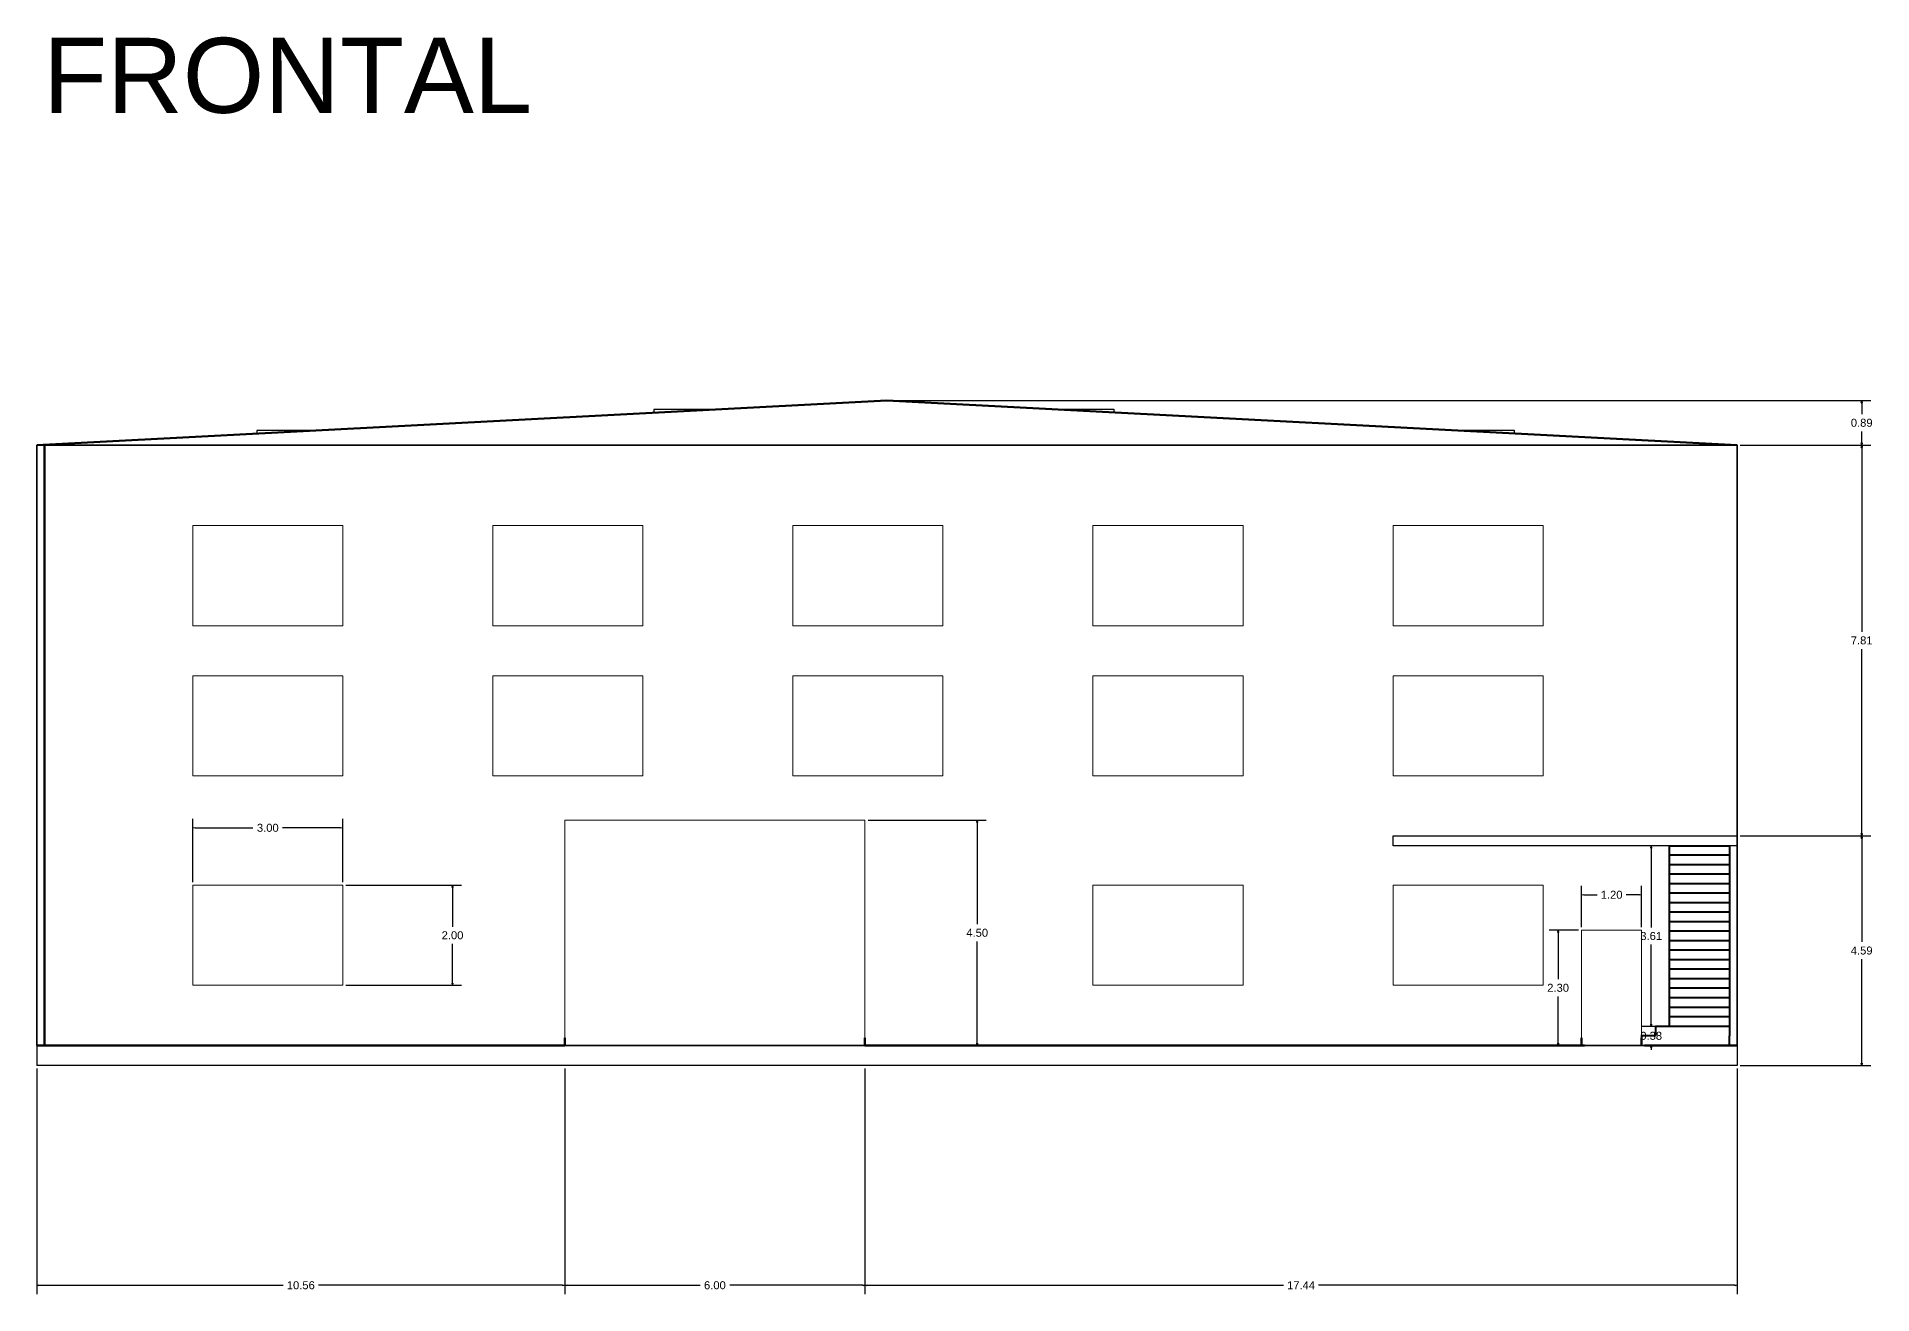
# Model space of a CAD drawing. Header units: metres. Extents: x -1 to 720, y -8 to 179.
# Drawn here: x 270.03 to 306.73, y 45.46 to 70.6 of the extents above; entities that cross this region are included whole.
import ezdxf

# ---------------------------------------------------------------- set-up
doc = ezdxf.new("R2010")
doc.units = ezdxf.units.M
doc.header["$PDMODE"] = 34
for name, color, linetype in [('0-Dimension', 9, 'Continuous'), ('E-AUXL', 7, 'Continuous'), ('S-FNDN', 7, 'Continuous'), ('S-PLAT', 7, 'Continuous')]:
    doc.layers.add(name, color=color, linetype=linetype)
for name, color, linetype, lineweight in [('A-DOOR', 251, 'Continuous', 18), ('A-FLOR', 252, 'Continuous', 35), ('A-GLAZ', 2, 'Continuous', 18), ('A-ROOF', 226, 'Continuous', 53), ('A-WALL', 7, 'Continuous', 60), ('S-STRS', 4, 'Continuous', 40)]:
    doc.layers.add(name, color=color, linetype=linetype, lineweight=lineweight)
doc.styles.get("Standard").update_dxf_attribs({"font": 'arial.ttf'})
doc.dimstyles.new('DAPC Standard', dxfattribs={"dimtxt": 0.3, "dimasz": 0.18, "dimexe": 0.18, "dimexo": 0.0625, "dimgap": 0.09, "dimtad": 0, "dimtih": 1, "dimtoh": 1, "dimzin": 0, "dimdsep": 46, "dimtxsty": 'Standard', "dimblk": 'CLOSEDBLANK', "dimcen": 0.09, "dimazin": 0, "dimtfac": 1, "dimtofl": 0, "dimtmove": 0, "dimatfit": 3, "dimfxl": 1, "dimtolj": 1, "dimtzin": 0, "dimarcsym": 0})

# ---------------------------------------------------------------- blocks, each defined once
blk = doc.blocks.new('_ClosedBlank')
at = {"color": 0, "linetype": 'ByBlock', "lineweight": -2}
for p, q in [((-1, 0.17), (0, 0)), ((-1, 0.17), (-1, -0.17)), ((0, 0), (-1, -0.17))]:
    blk.add_line(p, q, dxfattribs=at)
blk = doc.blocks.new('*D198')
at = {"layer": '0-Dimension', "color": 0, "lineweight": -2, "transparency": 16777216}
for p, q in [((270.029, 49.97), (270.029, 45.455)), ((280.589, 49.97), (280.589, 45.455)), ((270.074, 45.635), (274.956, 45.635)), ((280.544, 45.635), (275.661, 45.635))]:
    blk.add_line(p, q, dxfattribs=at)
at = {"layer": 'Defpoints', "color": 0, "transparency": 16777216}
for p in [(270.029, 50.032), (280.589, 50.032), (280.589, 45.635)]:
    blk.add_point(p, dxfattribs=at)
at = {"layer": '0-Dimension', "color": 0, "lineweight": -2, "transparency": 16777216, "xscale": 0.045, "yscale": 0.045, "zscale": 0.045, "rotation": 180}
blk.add_blockref('_ClosedBlank', (270.029, 45.635), dxfattribs=at)
at = {"layer": '0-Dimension', "color": 0, "lineweight": -2, "transparency": 16777216, "xscale": 0.045, "yscale": 0.045, "zscale": 0.045}
blk.add_blockref('_ClosedBlank', (280.589, 45.635), dxfattribs=at)
at = {"layer": '0-Dimension', "color": 0, "transparency": 16777216, "insert": (275.309, 45.635), "char_height": 0.16, "attachment_point": 5}
blk.add_mtext('\\A1;10.56', dxfattribs=at)
blk = doc.blocks.new('*D199')
at = {"layer": '0-Dimension', "color": 0, "lineweight": -2, "transparency": 16777216}
for p, q in [((280.589, 49.97), (280.589, 45.455)), ((286.589, 49.97), (286.589, 45.455)), ((280.634, 45.635), (283.291, 45.635)), ((286.544, 45.635), (283.886, 45.635))]:
    blk.add_line(p, q, dxfattribs=at)
at = {"layer": 'Defpoints', "color": 0, "transparency": 16777216}
for p in [(280.589, 50.032), (286.589, 50.032), (286.589, 45.635)]:
    blk.add_point(p, dxfattribs=at)
at = {"layer": '0-Dimension', "color": 0, "lineweight": -2, "transparency": 16777216, "xscale": 0.045, "yscale": 0.045, "zscale": 0.045, "rotation": 180}
blk.add_blockref('_ClosedBlank', (280.589, 45.635), dxfattribs=at)
at = {"layer": '0-Dimension', "color": 0, "lineweight": -2, "transparency": 16777216, "xscale": 0.045, "yscale": 0.045, "zscale": 0.045}
blk.add_blockref('_ClosedBlank', (286.589, 45.635), dxfattribs=at)
at = {"layer": '0-Dimension', "color": 0, "transparency": 16777216, "insert": (283.589, 45.635), "char_height": 0.16, "attachment_point": 5}
blk.add_mtext('\\A1;6.00', dxfattribs=at)
blk = doc.blocks.new('*D200')
at = {"layer": '0-Dimension', "color": 0, "lineweight": -2, "transparency": 16777216}
for p, q in [((286.589, 49.97), (286.589, 45.455)), ((304.029, 49.97), (304.029, 45.455)), ((286.634, 45.635), (294.956, 45.635)), ((303.984, 45.635), (295.661, 45.635))]:
    blk.add_line(p, q, dxfattribs=at)
at = {"layer": 'Defpoints', "color": 0, "transparency": 16777216}
for p in [(286.589, 50.032), (304.029, 50.032), (304.029, 45.635)]:
    blk.add_point(p, dxfattribs=at)
at = {"layer": '0-Dimension', "color": 0, "lineweight": -2, "transparency": 16777216, "xscale": 0.045, "yscale": 0.045, "zscale": 0.045, "rotation": 180}
blk.add_blockref('_ClosedBlank', (286.589, 45.635), dxfattribs=at)
at = {"layer": '0-Dimension', "color": 0, "lineweight": -2, "transparency": 16777216, "xscale": 0.045, "yscale": 0.045, "zscale": 0.045}
blk.add_blockref('_ClosedBlank', (304.029, 45.635), dxfattribs=at)
at = {"layer": '0-Dimension', "color": 0, "transparency": 16777216, "insert": (295.309, 45.635), "char_height": 0.16, "attachment_point": 5}
blk.add_mtext('\\A1;17.44', dxfattribs=at)
blk = doc.blocks.new('*D201')
at = {"layer": '0-Dimension', "color": 0, "lineweight": -2, "transparency": 16777216}
for p, q in [((304.091, 54.622), (306.699, 54.622)), ((306.519, 54.577), (306.519, 52.499)), ((306.519, 50.077), (306.519, 52.155)), ((304.091, 50.032), (306.699, 50.032))]:
    blk.add_line(p, q, dxfattribs=at)
at = {"layer": 'Defpoints', "color": 0, "transparency": 16777216}
for p in [(304.029, 54.622), (306.519, 54.622), (304.029, 50.032)]:
    blk.add_point(p, dxfattribs=at)
at = {"layer": '0-Dimension', "color": 0, "lineweight": -2, "transparency": 16777216, "xscale": 0.045, "yscale": 0.045, "zscale": 0.045}
for p, rotation in [((306.519, 54.622), 90), ((306.519, 50.032), 270)]:
    blk.add_blockref('_ClosedBlank', p, dxfattribs=dict(at, rotation=rotation))
at = {"layer": '0-Dimension', "color": 0, "transparency": 16777216, "insert": (306.519, 52.327), "char_height": 0.16, "attachment_point": 5}
blk.add_mtext('\\A1;4.59', dxfattribs=at)
blk = doc.blocks.new('*D202')
at = {"layer": '0-Dimension', "color": 0, "lineweight": -2, "transparency": 16777216}
for p, q in [((304.091, 62.432), (306.699, 62.432)), ((306.519, 62.387), (306.519, 58.699)), ((306.519, 54.667), (306.519, 58.355)), ((304.091, 54.622), (306.699, 54.622))]:
    blk.add_line(p, q, dxfattribs=at)
at = {"layer": 'Defpoints', "color": 0, "transparency": 16777216}
for p in [(304.029, 62.432), (306.519, 62.432), (304.029, 54.622)]:
    blk.add_point(p, dxfattribs=at)
at = {"layer": '0-Dimension', "color": 0, "lineweight": -2, "transparency": 16777216, "xscale": 0.045, "yscale": 0.045, "zscale": 0.045}
for p, rotation in [((306.519, 62.432), 90), ((306.519, 54.622), 270)]:
    blk.add_blockref('_ClosedBlank', p, dxfattribs=dict(at, rotation=rotation))
at = {"layer": '0-Dimension', "color": 0, "transparency": 16777216, "insert": (306.519, 58.527), "char_height": 0.16, "attachment_point": 5}
blk.add_mtext('\\A1;7.81', dxfattribs=at)
blk = doc.blocks.new('*D203')
at = {"layer": '0-Dimension', "color": 0, "lineweight": -2, "transparency": 16777216}
for p, q in [((287.091, 63.323), (306.699, 63.323)), ((306.519, 63.278), (306.519, 63.049)), ((304.091, 62.432), (306.699, 62.432)), ((306.519, 62.477), (306.519, 62.706))]:
    blk.add_line(p, q, dxfattribs=at)
at = {"layer": 'Defpoints', "color": 0, "transparency": 16777216}
for p in [(287.029, 63.323), (306.519, 63.323), (304.029, 62.432)]:
    blk.add_point(p, dxfattribs=at)
at = {"layer": '0-Dimension', "color": 0, "lineweight": -2, "transparency": 16777216, "xscale": 0.045, "yscale": 0.045, "zscale": 0.045}
for p, rotation in [((306.519, 63.323), 90), ((306.519, 62.432), 270)]:
    blk.add_blockref('_ClosedBlank', p, dxfattribs=dict(at, rotation=rotation))
at = {"layer": '0-Dimension', "color": 0, "transparency": 16777216, "insert": (306.519, 62.878), "char_height": 0.16, "attachment_point": 5}
blk.add_mtext('\\A1;0.89', dxfattribs=at)
blk = doc.blocks.new('*D204')
at = {"layer": '0-Dimension', "color": 0, "lineweight": -2, "transparency": 16777216}
for p, q in [((286.651, 54.932), (289.014, 54.932)), ((288.834, 54.887), (288.834, 52.854)), ((288.834, 50.477), (288.834, 52.51)), ((286.651, 50.432), (289.014, 50.432))]:
    blk.add_line(p, q, dxfattribs=at)
at = {"layer": 'Defpoints', "color": 0, "transparency": 16777216}
for p in [(286.589, 54.932), (288.834, 54.932), (286.589, 50.432)]:
    blk.add_point(p, dxfattribs=at)
at = {"layer": '0-Dimension', "color": 0, "lineweight": -2, "transparency": 16777216, "xscale": 0.045, "yscale": 0.045, "zscale": 0.045}
for p, rotation in [((288.834, 54.932), 90), ((288.834, 50.432), 270)]:
    blk.add_blockref('_ClosedBlank', p, dxfattribs=dict(at, rotation=rotation))
at = {"layer": '0-Dimension', "color": 0, "transparency": 16777216, "insert": (288.834, 52.682), "char_height": 0.16, "attachment_point": 5}
blk.add_mtext('\\A1;4.50', dxfattribs=at)
blk = doc.blocks.new('*D205')
at = {"layer": '0-Dimension', "color": 0, "lineweight": -2, "transparency": 16777216}
for p, q in [((276.211, 53.632), (278.523, 53.632)), ((278.343, 53.587), (278.343, 52.804)), ((278.343, 51.677), (278.343, 52.46)), ((276.211, 51.632), (278.523, 51.632))]:
    blk.add_line(p, q, dxfattribs=at)
at = {"layer": 'Defpoints', "color": 0, "transparency": 16777216}
for p in [(276.149, 53.632), (278.343, 53.632), (276.149, 51.632)]:
    blk.add_point(p, dxfattribs=at)
at = {"layer": '0-Dimension', "color": 0, "lineweight": -2, "transparency": 16777216, "xscale": 0.045, "yscale": 0.045, "zscale": 0.045}
for p, rotation in [((278.343, 53.632), 90), ((278.343, 51.632), 270)]:
    blk.add_blockref('_ClosedBlank', p, dxfattribs=dict(at, rotation=rotation))
at = {"layer": '0-Dimension', "color": 0, "transparency": 16777216, "insert": (278.343, 52.632), "char_height": 0.16, "attachment_point": 5}
blk.add_mtext('\\A1;2.00', dxfattribs=at)
blk = doc.blocks.new('*D206')
at = {"layer": '0-Dimension', "color": 0, "lineweight": -2, "transparency": 16777216}
for p, q in [((273.149, 53.695), (273.149, 54.961)), ((273.194, 54.781), (274.351, 54.781)), ((276.104, 54.781), (274.946, 54.781)), ((276.149, 53.695), (276.149, 54.961))]:
    blk.add_line(p, q, dxfattribs=at)
at = {"layer": 'Defpoints', "color": 0, "transparency": 16777216}
for p in [(276.149, 54.781), (273.149, 53.632), (276.149, 53.632)]:
    blk.add_point(p, dxfattribs=at)
at = {"layer": '0-Dimension', "color": 0, "lineweight": -2, "transparency": 16777216, "xscale": 0.045, "yscale": 0.045, "zscale": 0.045, "rotation": 180}
blk.add_blockref('_ClosedBlank', (273.149, 54.781), dxfattribs=at)
at = {"layer": '0-Dimension', "color": 0, "lineweight": -2, "transparency": 16777216, "xscale": 0.045, "yscale": 0.045, "zscale": 0.045}
blk.add_blockref('_ClosedBlank', (276.149, 54.781), dxfattribs=at)
at = {"layer": '0-Dimension', "color": 0, "transparency": 16777216, "insert": (274.649, 54.781), "char_height": 0.16, "attachment_point": 5}
blk.add_mtext('\\A1;3.00', dxfattribs=at)
blk = doc.blocks.new('*D207')
at = {"layer": '0-Dimension', "color": 0, "lineweight": -2, "transparency": 16777216}
for p, q in [((300.856, 52.732), (300.269, 52.732)), ((300.449, 52.687), (300.449, 51.754)), ((300.449, 50.477), (300.449, 51.41)), ((300.856, 50.432), (300.269, 50.432))]:
    blk.add_line(p, q, dxfattribs=at)
at = {"layer": 'Defpoints', "color": 0, "transparency": 16777216}
for p in [(300.449, 52.732), (300.919, 52.732), (300.919, 50.432)]:
    blk.add_point(p, dxfattribs=at)
at = {"layer": '0-Dimension', "color": 0, "lineweight": -2, "transparency": 16777216, "xscale": 0.045, "yscale": 0.045, "zscale": 0.045}
for p, rotation in [((300.449, 52.732), 90), ((300.449, 50.432), 270)]:
    blk.add_blockref('_ClosedBlank', p, dxfattribs=dict(at, rotation=rotation))
at = {"layer": '0-Dimension', "color": 0, "transparency": 16777216, "insert": (300.449, 51.582), "char_height": 0.16, "attachment_point": 5}
blk.add_mtext('\\A1;2.30', dxfattribs=at)
blk = doc.blocks.new('*D208')
at = {"layer": '0-Dimension', "color": 0, "lineweight": -2, "transparency": 16777216}
for p, q in [((300.919, 52.795), (300.919, 53.622)), ((302.119, 52.795), (302.119, 53.622)), ((300.964, 53.442), (301.229, 53.442)), ((302.074, 53.442), (301.809, 53.442))]:
    blk.add_line(p, q, dxfattribs=at)
at = {"layer": 'Defpoints', "color": 0, "transparency": 16777216}
for p in [(302.119, 53.442), (300.919, 52.732), (302.119, 52.732)]:
    blk.add_point(p, dxfattribs=at)
at = {"layer": '0-Dimension', "color": 0, "lineweight": -2, "transparency": 16777216, "xscale": 0.045, "yscale": 0.045, "zscale": 0.045, "rotation": 180}
blk.add_blockref('_ClosedBlank', (300.919, 53.442), dxfattribs=at)
at = {"layer": '0-Dimension', "color": 0, "lineweight": -2, "transparency": 16777216, "xscale": 0.045, "yscale": 0.045, "zscale": 0.045}
blk.add_blockref('_ClosedBlank', (302.119, 53.442), dxfattribs=at)
at = {"layer": '0-Dimension', "color": 0, "transparency": 16777216, "insert": (301.519, 53.442), "char_height": 0.16, "attachment_point": 5}
blk.add_mtext('\\A1;1.20', dxfattribs=at)
blk = doc.blocks.new('*D209')
at = {"layer": '0-Dimension', "color": 0, "lineweight": -2, "transparency": 16777216}
for p, q in [((302.616, 54.422), (302.13, 54.422)), ((302.31, 54.377), (302.31, 52.789)), ((302.31, 50.857), (302.31, 52.445)), ((302.616, 50.812), (302.13, 50.812))]:
    blk.add_line(p, q, dxfattribs=at)
at = {"layer": 'Defpoints', "color": 0, "transparency": 16777216}
for p in [(302.679, 54.422), (302.31, 50.812), (302.679, 50.812)]:
    blk.add_point(p, dxfattribs=at)
at = {"layer": '0-Dimension', "color": 0, "lineweight": -2, "transparency": 16777216, "xscale": 0.045, "yscale": 0.045, "zscale": 0.045}
for p, rotation in [((302.31, 54.422), 90), ((302.31, 50.812), 270)]:
    blk.add_blockref('_ClosedBlank', p, dxfattribs=dict(at, rotation=rotation))
at = {"layer": '0-Dimension', "color": 0, "transparency": 16777216, "insert": (302.31, 52.617), "char_height": 0.16, "attachment_point": 5}
blk.add_mtext('\\A1;3.61', dxfattribs=at)
blk = doc.blocks.new('*D210')
at = {"layer": '0-Dimension', "color": 0, "lineweight": -2, "transparency": 16777216}
for p, q in [((302.616, 50.812), (302.13, 50.812)), ((302.31, 50.857), (302.31, 50.902)), ((302.265, 50.432), (302.13, 50.432)), ((302.31, 50.387), (302.31, 50.342))]:
    blk.add_line(p, q, dxfattribs=at)
at = {"layer": 'Defpoints', "color": 0, "transparency": 16777216}
for p in [(302.679, 50.812), (302.31, 50.432), (302.327, 50.432)]:
    blk.add_point(p, dxfattribs=at)
at = {"layer": '0-Dimension', "color": 0, "lineweight": -2, "transparency": 16777216, "xscale": 0.045, "yscale": 0.045, "zscale": 0.045}
for p, rotation in [((302.31, 50.812), 270), ((302.31, 50.432), 90)]:
    blk.add_blockref('_ClosedBlank', p, dxfattribs=dict(at, rotation=rotation))
at = {"layer": '0-Dimension', "color": 0, "transparency": 16777216, "insert": (302.31, 50.622), "char_height": 0.16, "attachment_point": 5}
blk.add_mtext('\\A1;0.38', dxfattribs=at)

msp = doc.modelspace()

# ---------------------------------------------------------------- linework, layer by layer
msp.add_line((304.029, 50.432), (304.029, 54.422))
at = {"layer": 'A-DOOR'}
for p, q in [((280.589, 50.432), (280.589, 54.932)), ((280.589, 54.932), (286.589, 54.932)), ((286.589, 54.932), (286.589, 53.432)), ((280.589, 50.432), (280.589, 53.432)), ((286.589, 50.432), (286.589, 53.432)), ((300.919, 50.432), (300.919, 52.732)), ((300.919, 52.732), (302.119, 52.732)), ((302.119, 52.732), (302.119, 50.432)), ((280.589, 50.432), (286.589, 50.432)), ((286.589, 50.432), (290.029, 50.432)), ((300.976, 50.432), (302.176, 50.432))]:
    msp.add_line(p, q, dxfattribs=at)
at = {"layer": 'A-FLOR'}
msp.add_lwpolyline([(270.029, 62.432), (270.029, 50.432), (304.029, 50.432), (304.029, 62.432)], close=True, dxfattribs=at)
at = {"layer": 'A-GLAZ'}
msp.add_line((279.21, 50.432), (280.589, 50.432), dxfattribs=at)
for points in [[(273.149, 60.822), (276.149, 60.822), (276.149, 58.822), (273.149, 58.822), (273.149, 60.822)], [(279.149, 60.822), (282.149, 60.822), (282.149, 58.822), (279.149, 58.822), (279.149, 60.822)], [(285.149, 60.822), (288.149, 60.822), (288.149, 58.822), (285.149, 58.822), (285.149, 60.822)], [(291.149, 60.822), (294.149, 60.822), (294.149, 58.822), (291.149, 58.822), (291.149, 60.822)], [(297.149, 60.822), (300.149, 60.822), (300.149, 58.822), (297.149, 58.822), (297.149, 60.822)], [(273.149, 57.822), (276.149, 57.822), (276.149, 55.822), (273.149, 55.822), (273.149, 57.822)], [(279.149, 57.822), (282.149, 57.822), (282.149, 55.822), (279.149, 55.822), (279.149, 57.822)], [(285.149, 57.822), (288.149, 57.822), (288.149, 55.822), (285.149, 55.822), (285.149, 57.822)], [(291.149, 57.822), (294.149, 57.822), (294.149, 55.822), (291.149, 55.822), (291.149, 57.822)], [(297.149, 57.822), (300.149, 57.822), (300.149, 55.822), (297.149, 55.822), (297.149, 57.822)], [(273.149, 53.632), (276.149, 53.632), (276.149, 51.632), (273.149, 51.632), (273.149, 53.632)], [(291.149, 53.632), (294.149, 53.632), (294.149, 51.632), (291.149, 51.632), (291.149, 53.632)], [(297.149, 53.632), (300.149, 53.632), (300.149, 51.632), (297.149, 51.632), (297.149, 53.632)]]:
    msp.add_lwpolyline(points, dxfattribs=at)
at = {"layer": 'A-ROOF'}
for p, q in [((270.029, 62.432), (287.029, 63.323)), ((287.029, 63.323), (304.029, 62.432))]:
    msp.add_line(p, q, dxfattribs=at)
at = {"layer": 'A-WALL'}
for p, q in [((270.181, 50.585), (270.181, 62.432)), ((270.029, 50.432), (280.589, 50.432)), ((270.181, 50.585), (270.181, 50.432)), ((280.589, 50.585), (280.589, 50.432)), ((286.589, 50.585), (286.589, 50.585)), ((286.589, 50.585), (286.589, 50.432)), ((286.589, 50.432), (300.976, 50.432)), ((300.919, 50.432), (300.919, 50.585)), ((302.119, 50.585), (302.119, 50.432)), ((302.176, 50.432), (304.029, 50.432))]:
    msp.add_line(p, q, dxfattribs=at)
at = {"layer": 'E-AUXL'}
for p, q in [((283.567, 63.142), (282.367, 63.142)), ((282.367, 63.142), (282.367, 63.079)), ((290.367, 63.148), (291.567, 63.148)), ((291.567, 63.148), (291.567, 63.085)), ((275.629, 62.726), (274.429, 62.726)), ((274.429, 62.726), (274.429, 62.663)), ((275.567, 62.726), (275.567, 62.722)), ((275.567, 62.432), (283.567, 62.432)), ((298.367, 62.729), (299.567, 62.729)), ((299.567, 62.729), (299.567, 62.666))]:
    msp.add_line(p, q, dxfattribs=at)
for points in [[(274.429, 62.432), (270.029, 62.432), (275.629, 62.432)], [(290.367, 62.432), (283.567, 62.432), (291.567, 62.432), (298.367, 62.432)]]:
    msp.add_lwpolyline(points, dxfattribs=at)
at = {"layer": 'S-FNDN'}
for p, q in [((270.029, 50.432), (270.029, 50.032)), ((304.029, 50.432), (304.029, 50.032)), ((304.029, 50.032), (270.029, 50.032))]:
    msp.add_line(p, q, dxfattribs=at)
msp.add_lwpolyline([(270.029, 62.432), (270.029, 50.432), (304.029, 50.432), (304.029, 62.432)], dxfattribs=at)
at = {"layer": 'S-PLAT'}
for p, q in [((270.029, 62.432), (287.029, 63.323)), ((304.029, 62.432), (287.029, 63.323)), ((297.149, 54.422), (297.149, 54.622)), ((297.149, 54.622), (304.029, 54.622)), ((304.029, 54.422), (297.149, 54.422)), ((304.029, 54.622), (304.029, 54.422))]:
    msp.add_line(p, q, dxfattribs=at)
at = {"layer": 'S-STRS'}
for p, q in [((302.679, 50.812), (302.679, 54.422)), ((302.679, 54.422), (303.879, 54.422)), ((303.879, 54.422), (303.879, 54.232)), ((303.879, 54.232), (302.679, 54.232)), ((303.879, 54.042), (302.679, 54.042)), ((303.879, 54.232), (303.879, 54.042)), ((303.879, 54.042), (303.879, 53.852)), ((303.879, 53.852), (302.679, 53.852)), ((303.879, 53.662), (302.679, 53.662)), ((303.879, 53.852), (303.879, 53.662)), ((303.879, 53.662), (303.879, 53.472)), ((303.879, 53.472), (302.679, 53.472)), ((303.879, 53.282), (302.679, 53.282)), ((303.879, 53.472), (303.879, 53.282)), ((303.879, 53.282), (303.879, 53.092)), ((303.879, 53.092), (302.679, 53.092)), ((303.879, 52.902), (302.679, 52.902)), ((303.879, 53.092), (303.879, 52.902)), ((303.879, 52.902), (303.879, 52.712)), ((303.879, 52.712), (302.679, 52.712)), ((303.879, 52.522), (302.679, 52.522)), ((303.879, 52.522), (303.874, 52.332)), ((303.879, 52.712), (303.879, 52.712)), ((303.879, 52.712), (303.879, 52.522)), ((303.874, 52.332), (302.679, 52.332)), ((303.879, 52.142), (302.679, 52.142)), ((303.879, 52.332), (303.879, 52.142)), ((303.879, 52.142), (303.879, 51.952)), ((303.879, 51.952), (302.679, 51.952)), ((303.879, 51.762), (302.679, 51.762)), ((303.879, 51.952), (303.879, 51.762)), ((303.879, 51.762), (303.879, 51.572)), ((303.879, 51.572), (302.679, 51.572)), ((303.879, 51.572), (303.879, 51.382)), ((303.879, 51.382), (302.679, 51.382)), ((303.879, 51.192), (302.679, 51.192)), ((303.879, 51.382), (303.879, 51.192)), ((303.879, 51.192), (303.879, 51.002)), ((302.679, 50.812), (302.399, 50.812)), ((302.399, 50.812), (302.399, 50.622)), ((303.879, 51.002), (302.679, 51.002)), ((303.879, 50.812), (302.679, 50.812)), ((303.879, 51.002), (303.879, 50.812)), ((303.879, 50.812), (303.879, 50.812)), ((303.879, 50.812), (303.879, 50.622)), ((302.399, 50.622), (302.119, 50.622)), ((302.119, 50.622), (302.119, 50.432)), ((303.879, 50.432), (302.679, 50.432)), ((303.879, 50.432), (303.879, 50.622))]:
    msp.add_line(p, q, dxfattribs=at)

# ---------------------------------------------------------------- texts
at = {"layer": 'A-GLAZ', "insert": (270.156, 70.575), "char_height": 1.5, "attachment_point": 1}
msp.add_mtext_dynamic_manual_height_columns('FRONTAL', width=4.15105, gutter_width=7.5, heights=[0], dxfattribs=at)

# ---------------------------------------------------------------- dimensions: what is measured, and where the dimension line sits
at = {"layer": '0-Dimension'}
for base, p1, p2, override, picture, middle in [((306.519, 63.323), (304.029, 62.432), (287.029, 63.323), {"dimtxt": 0.16, "dimasz": 0.045, "dimtmove": 1}, '*D203', (306.519, 62.878)), ((306.519, 62.432), (304.029, 54.622), (304.029, 62.432), {"dimtxt": 0.16, "dimasz": 0.045, "dimtmove": 1}, '*D202', (306.519, 58.527)), ((288.834, 54.932), (286.589, 50.432), (286.589, 54.932), {"dimtxt": 0.16, "dimasz": 0.045}, '*D204', (288.834, 52.682)), ((302.31, 50.812), (302.679, 54.422), (302.679, 50.812), {"dimtxt": 0.16, "dimasz": 0.045}, '*D209', (302.31, 52.617)), ((306.519, 54.622), (304.029, 50.032), (304.029, 54.622), {"dimtxt": 0.16, "dimasz": 0.045}, '*D201', (306.519, 52.327)), ((278.343, 53.632), (276.149, 51.632), (276.149, 53.632), {"dimtxt": 0.16, "dimasz": 0.045}, '*D205', (278.343, 52.632)), ((300.449, 52.732), (300.919, 50.432), (300.919, 52.732), {"dimtxt": 0.16, "dimasz": 0.045}, '*D207', (300.449, 51.582)), ((302.31, 50.432), (302.679, 50.812), (302.327, 50.432), {"dimtxt": 0.16, "dimasz": 0.045, "dimtmove": 1}, '*D210', (302.31, 50.622))]:
    dim = msp.add_linear_dim(base=base, p1=p1, p2=p2, angle=90, dimstyle='DAPC Standard', override=override, dxfattribs=at)
    dim.commit()
    dim.dimension.update_dxf_attribs({"geometry": picture, "text_midpoint": middle})
for base, p1, p2, override, picture, middle in [((276.149, 54.781), (273.149, 53.632), (276.149, 53.632), {"dimtxt": 0.16, "dimasz": 0.045}, '*D206', (274.649, 54.781)), ((302.119, 53.442), (300.919, 52.732), (302.119, 52.732), {"dimtxt": 0.16, "dimasz": 0.045}, '*D208', (301.519, 53.442)), ((280.589, 45.635), (270.029, 50.032), (280.589, 50.032), {"dimtxt": 0.16, "dimasz": 0.045}, '*D198', (275.309, 45.635)), ((286.589, 45.635), (280.589, 50.032), (286.589, 50.032), {"dimtxt": 0.16, "dimasz": 0.045, "dimtmove": 1}, '*D199', (283.589, 45.635)), ((304.029, 45.635), (286.589, 50.032), (304.029, 50.032), {"dimtxt": 0.16, "dimasz": 0.045, "dimtmove": 1}, '*D200', (295.309, 45.635))]:
    dim = msp.add_linear_dim(base=base, p1=p1, p2=p2, dimstyle='DAPC Standard', override=override, dxfattribs=at)
    dim.commit()
    dim.dimension.update_dxf_attribs({"geometry": picture, "text_midpoint": middle})

doc.saveas('drawing.dxf')
